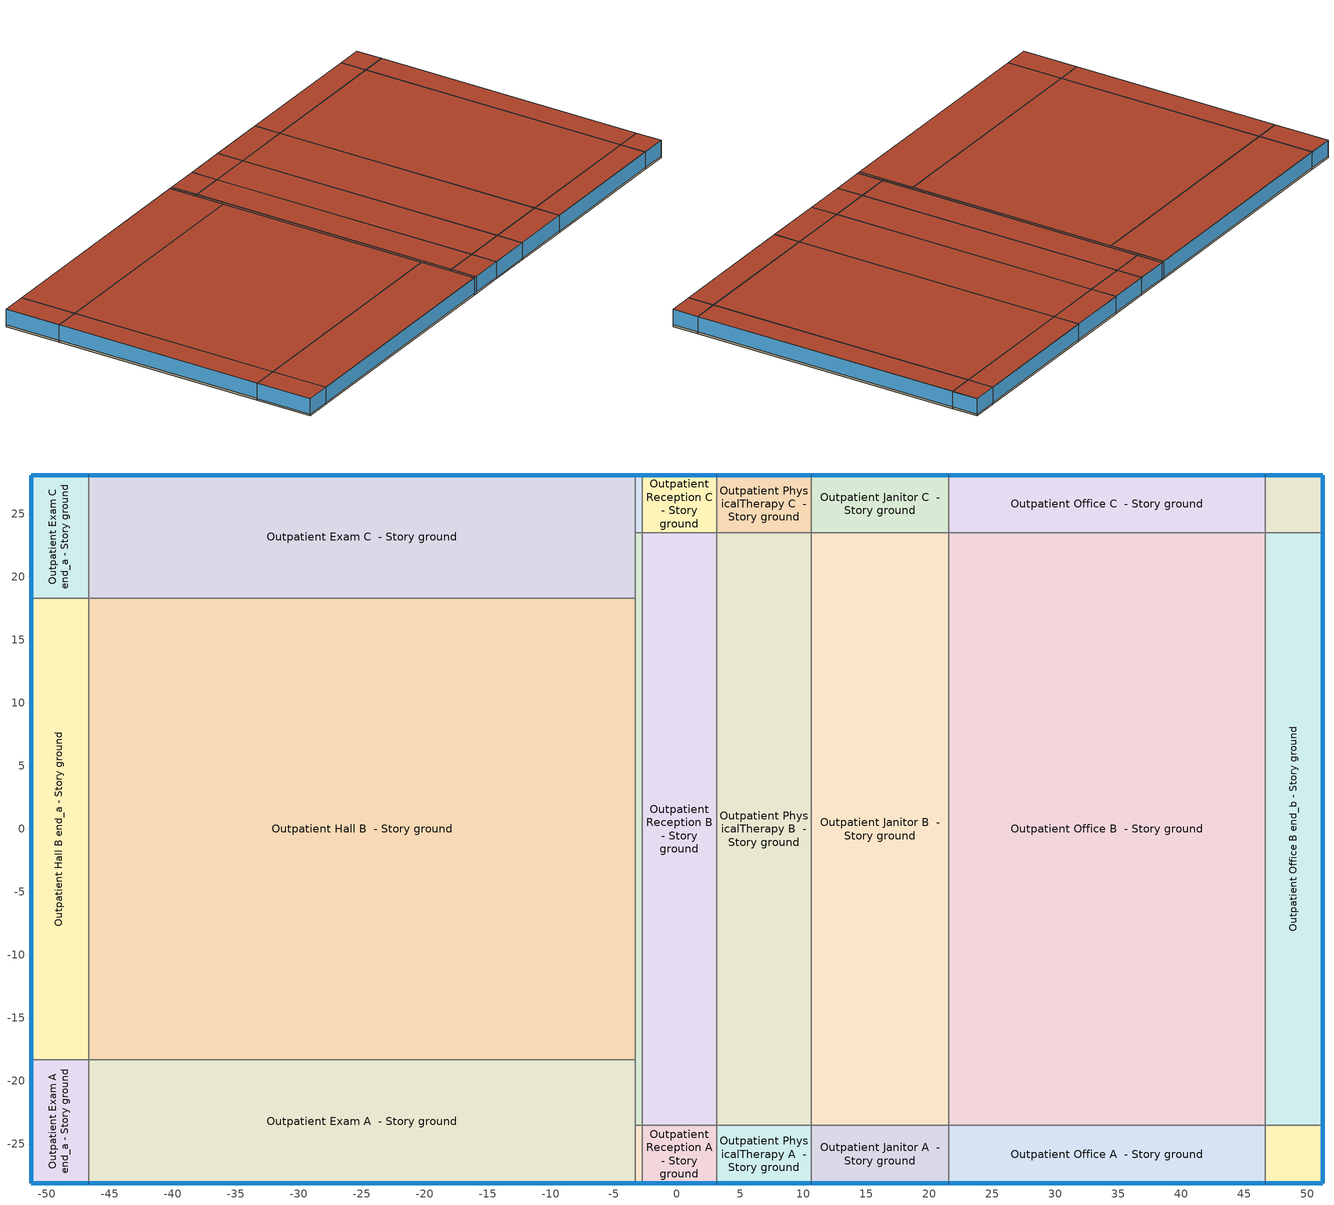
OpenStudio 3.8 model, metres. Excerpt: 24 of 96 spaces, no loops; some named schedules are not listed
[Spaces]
Outpatient Exam A end_a - Story ground
 floor ground (Foundation F 1.26W/m*K Perim 14.36m Area 44.75m2): -51.25,-28.09 -51.25,-18.3 -46.68,-18.3 -46.68,-28.09 z0
 wall outside: -51.25,-18.3 -51.25,-28.09 -46.68,-28.09 z0:3.05
 wall to Outpatient Hall B end_a - Story ground: -46.68,-18.3 -51.25,-18.3 z0:3.05
 wall to Outpatient Exam A  - Story ground: -46.68,-28.09 -46.68,-18.3 z0:3.05
 window: -51.25,-18.33 -51.25,-28.07 z0.33:3.02; -51.23,-28.09 -46.71,-28.09 z0.31:3.02
 roof outside: -46.68,-28.09 -46.68,-18.3 -51.25,-18.3 -51.25,-28.09 z3.05
Outpatient Hall B end_a - Story ground
 floor ground (Foundation F 1.26W/m*K Perim 36.6m Area 167.35m2): -51.25,-18.3 -51.25,18.3 -46.68,18.3 -46.68,-18.3 z0
 wall outside: -51.25,18.3 -51.25,-18.3 z0:3.05
 wall to Outpatient Exam C end_a - Story ground: -46.68,18.3 -51.25,18.3 z0:3.05
 wall to Outpatient Hall B  - Story ground: -46.68,-18.3 -46.68,18.3 z0:3.05
 window: -51.25,18.28 -51.25,-18.28 z0.34:3.02
 roof outside: -46.68,-18.3 -46.68,18.3 -51.25,18.3 -51.25,-18.3 z3.05
Outpatient Exam C end_a - Story ground
 floor ground (Foundation F 1.26W/m*K Perim 14.36m Area 44.75m2): -51.25,18.3 -51.25,28.09 -46.68,28.09 -46.68,18.3 z0
 wall outside: -46.68,28.09 -51.25,28.09 -51.25,18.3 z0:3.05
 wall to Outpatient Exam C  - Story ground: -46.68,18.3 -46.68,28.09 z0:3.05
 window: -51.25,28.07 -51.25,18.33 z0.33:3.02; -46.71,28.09 -51.23,28.09 z0.31:3.02
 roof outside: -46.68,18.3 -46.68,28.09 -51.25,28.09 -51.25,18.3 z3.05
Outpatient Exam A  - Story ground
 floor ground (Foundation F 1.26W/m*K Perim 43.38m Area 424.63m2): -46.68,-28.09 -46.68,-18.3 -3.3,-18.3 -3.3,-28.09 z0
 wall outside: -46.68,-28.09 -3.3,-28.09 z0:3.05
 wall to Outpatient Hall B  - Story ground: -3.3,-18.3 -46.68,-18.3 z0:3.05
 wall to Outpatient OR A  - Story ground: -3.3,-28.09 -3.3,-23.52 z0:3.05
 wall to Outpatient OR B  - Story ground: -3.3,-23.52 -3.3,-18.3 z0:3.05
 window: -46.65,-28.09 -3.32,-28.09 z0.34:3.02
 roof outside: -3.3,-28.09 -3.3,-18.3 -46.68,-18.3 -46.68,-28.09 z3.05
Outpatient Hall B  - Story ground
 floor ground (Foundation F 1.26W/m*K Perim 0.0m Area 1587.92m2): -46.68,-18.3 -46.68,18.3 -3.3,18.3 -3.3,-18.3 z0
 wall to Outpatient Exam C  - Story ground: -3.3,18.3 -46.68,18.3 z0:3.05
 wall to Outpatient OR B  - Story ground: -3.3,-18.3 -3.3,18.3 z0:3.05
 roof outside: -3.3,-18.3 -3.3,18.3 -46.68,18.3 -46.68,-18.3 z3.05
Outpatient Exam C  - Story ground
 floor ground (Foundation F 1.26W/m*K Perim 43.38m Area 424.63m2): -46.68,18.3 -46.68,28.09 -3.3,28.09 -3.3,18.3 z0
 wall outside: -3.3,28.09 -46.68,28.09 z0:3.05
 wall to Outpatient OR B  - Story ground: -3.3,18.3 -3.3,23.52 z0:3.05
 wall to Outpatient OR C  - Story ground: -3.3,23.52 -3.3,28.09 z0:3.05
 window: -3.32,28.09 -46.65,28.09 z0.34:3.02
 roof outside: -3.3,18.3 -3.3,28.09 -46.68,28.09 -46.68,18.3 z3.05
Outpatient OR A  - Story ground
 floor ground (Foundation F 1.26W/m*K Perim 0.53m Area 2.4m2): -3.3,-28.09 -3.3,-23.52 -2.77,-23.52 -2.77,-28.09 z0
 wall outside: -3.3,-28.09 -2.77,-28.09 z0:3.05
 wall to Outpatient OR B  - Story ground: -2.77,-23.52 -3.3,-23.52 z0:3.05
 wall to Outpatient Reception A  - Story ground: -2.77,-28.09 -2.77,-23.52 z0:3.05
 window: -3.27,-28.09 -2.8,-28.09 z0.05:3.02
 roof outside: -2.77,-28.09 -2.77,-23.52 -3.3,-23.52 -3.3,-28.09 z3.05
Outpatient OR B  - Story ground
 floor ground (Foundation F 1.26W/m*K Perim 0.0m Area 24.71m2): -3.3,-23.52 -3.3,23.52 -2.77,23.52 -2.77,-23.52 z0
 wall to Outpatient OR C  - Story ground: -2.77,23.52 -3.3,23.52 z0:3.05
 wall to Outpatient Reception B  - Story ground: -2.77,-23.52 -2.77,23.52 z0:3.05
 roof outside: -2.77,-23.52 -2.77,23.52 -3.3,23.52 -3.3,-23.52 z3.05
Outpatient OR C  - Story ground
 floor ground (Foundation F 1.26W/m*K Perim 0.53m Area 2.4m2): -3.3,23.52 -3.3,28.09 -2.77,28.09 -2.77,23.52 z0
 wall outside: -2.77,28.09 -3.3,28.09 z0:3.05
 wall to Outpatient Reception C  - Story ground: -2.77,23.52 -2.77,28.09 z0:3.05
 window: -2.8,28.09 -3.27,28.09 z0.05:3.02
 roof outside: -2.77,23.52 -2.77,28.09 -3.3,28.09 -3.3,23.52 z3.05
Outpatient Reception A  - Story ground
 floor ground (Foundation F 1.26W/m*K Perim 5.93m Area 27.1m2): -2.77,-28.09 -2.77,-23.52 3.15,-23.52 3.15,-28.09 z0
 wall outside: -2.77,-28.09 3.15,-28.09 z0:3.05
 wall to Outpatient Reception B  - Story ground: 3.15,-23.52 -2.77,-23.52 z0:3.05
 wall to Outpatient PhysicalTherapy A  - Story ground: 3.15,-28.09 3.15,-23.52 z0:3.05
 window: -2.75,-28.09 3.13,-28.09 z0.32:3.02
 roof outside: 3.15,-28.09 3.15,-23.52 -2.77,-23.52 -2.77,-28.09 z3.05
Outpatient Reception B  - Story ground
 floor ground (Foundation F 1.26W/m*K Perim 0.0m Area 278.79m2): -2.77,-23.52 -2.77,23.52 3.15,23.52 3.15,-23.52 z0
 wall to Outpatient Reception C  - Story ground: 3.15,23.52 -2.77,23.52 z0:3.05
 wall to Outpatient PhysicalTherapy B  - Story ground: 3.15,-23.52 3.15,23.52 z0:3.05
 roof outside: 3.15,-23.52 3.15,23.52 -2.77,23.52 -2.77,-23.52 z3.05
Outpatient Reception C  - Story ground
 floor ground (Foundation F 1.26W/m*K Perim 5.93m Area 27.1m2): -2.77,23.52 -2.77,28.09 3.15,28.09 3.15,23.52 z0
 wall outside: 3.15,28.09 -2.77,28.09 z0:3.05
 wall to Outpatient PhysicalTherapy C  - Story ground: 3.15,23.52 3.15,28.09 z0:3.05
 window: 3.13,28.09 -2.75,28.09 z0.32:3.02
 roof outside: 3.15,23.52 3.15,28.09 -2.77,28.09 -2.77,23.52 z3.05
Outpatient PhysicalTherapy A  - Story ground
 floor ground (Foundation F 1.26W/m*K Perim 7.5m Area 34.3m2): 3.15,-28.09 3.15,-23.52 10.66,-23.52 10.66,-28.09 z0
 wall outside: 3.15,-28.09 10.66,-28.09 z0:3.05
 wall to Outpatient PhysicalTherapy B  - Story ground: 10.66,-23.52 3.15,-23.52 z0:3.05
 wall to Outpatient Janitor A  - Story ground: 10.66,-28.09 10.66,-23.52 z0:3.05
 window: 3.18,-28.09 10.63,-28.09 z0.32:3.02
 roof outside: 10.66,-28.09 10.66,-23.52 3.15,-23.52 3.15,-28.09 z3.05
Outpatient PhysicalTherapy B  - Story ground
 floor ground (Foundation F 1.26W/m*K Perim 0.0m Area 352.88m2): 3.15,-23.52 3.15,23.52 10.66,23.52 10.66,-23.52 z0
 wall to Outpatient PhysicalTherapy C  - Story ground: 10.66,23.52 3.15,23.52 z0:3.05
 wall to Outpatient Janitor B  - Story ground: 10.66,-23.52 10.66,23.52 z0:3.05
 roof outside: 10.66,-23.52 10.66,23.52 3.15,23.52 3.15,-23.52 z3.05
Outpatient PhysicalTherapy C  - Story ground
 floor ground (Foundation F 1.26W/m*K Perim 7.5m Area 34.3m2): 3.15,23.52 3.15,28.09 10.66,28.09 10.66,23.52 z0
 wall outside: 10.66,28.09 3.15,28.09 z0:3.05
 wall to Outpatient Janitor C  - Story ground: 10.66,23.52 10.66,28.09 z0:3.05
 window: 10.63,28.09 3.18,28.09 z0.32:3.02
 roof outside: 10.66,23.52 10.66,28.09 3.15,28.09 3.15,23.52 z3.05
Outpatient Janitor A  - Story ground
 floor ground (Foundation F 1.26W/m*K Perim 10.91m Area 49.89m2): 10.66,-28.09 10.66,-23.52 21.57,-23.52 21.57,-28.09 z0
 wall outside: 10.66,-28.09 21.57,-28.09 z0:3.05
 wall to Outpatient Janitor B  - Story ground: 21.57,-23.52 10.66,-23.52 z0:3.05
 wall to Outpatient Office A  - Story ground: 21.57,-28.09 21.57,-23.52 z0:3.05
 window: 10.68,-28.09 21.54,-28.09 z0.33:3.02
 roof outside: 21.57,-28.09 21.57,-23.52 10.66,-23.52 10.66,-28.09 z3.05
Outpatient Janitor B  - Story ground
 floor ground (Foundation F 1.26W/m*K Perim 0.0m Area 513.29m2): 10.66,-23.52 10.66,23.52 21.57,23.52 21.57,-23.52 z0
 wall to Outpatient Janitor C  - Story ground: 21.57,23.52 10.66,23.52 z0:3.05
 wall to Outpatient Office B  - Story ground: 21.57,-23.52 21.57,23.52 z0:3.05
 roof outside: 21.57,-23.52 21.57,23.52 10.66,23.52 10.66,-23.52 z3.05
Outpatient Janitor C  - Story ground
 floor ground (Foundation F 1.26W/m*K Perim 10.91m Area 49.89m2): 10.66,23.52 10.66,28.09 21.57,28.09 21.57,23.52 z0
 wall outside: 21.57,28.09 10.66,28.09 z0:3.05
 wall to Outpatient Office C  - Story ground: 21.57,23.52 21.57,28.09 z0:3.05
 window: 21.54,28.09 10.68,28.09 z0.33:3.02
 roof outside: 21.57,23.52 21.57,28.09 10.66,28.09 10.66,23.52 z3.05
Outpatient Office A  - Story ground
 floor ground (Foundation F 1.26W/m*K Perim 25.11m Area 114.81m2): 21.57,-28.09 21.57,-23.52 46.68,-23.52 46.68,-28.09 z0
 wall outside: 21.57,-28.09 46.68,-28.09 z0:3.05
 wall to Outpatient Office B  - Story ground: 46.68,-23.52 21.57,-23.52 z0:3.05
 wall to Outpatient Office A end_b - Story ground: 46.68,-28.09 46.68,-23.52 z0:3.05
 window: 21.59,-28.09 46.65,-28.09 z0.33:3.02
 roof outside: 46.68,-28.09 46.68,-23.52 21.57,-23.52 21.57,-28.09 z3.05
Outpatient Office B  - Story ground
 floor ground (Foundation F 1.26W/m*K Perim 0.0m Area 1181.21m2): 21.57,-23.52 21.57,23.52 46.68,23.52 46.68,-23.52 z0
 wall to Outpatient Office C  - Story ground: 46.68,23.52 21.57,23.52 z0:3.05
 wall to Outpatient Office B end_b - Story ground: 46.68,-23.52 46.68,23.52 z0:3.05
 roof outside: 46.68,-23.52 46.68,23.52 21.57,23.52 21.57,-23.52 z3.05
Outpatient Office C  - Story ground
 floor ground (Foundation F 1.26W/m*K Perim 25.11m Area 114.81m2): 21.57,23.52 21.57,28.09 46.68,28.09 46.68,23.52 z0
 wall outside: 46.68,28.09 21.57,28.09 z0:3.05
 wall to Outpatient Office C end_b - Story ground: 46.68,23.52 46.68,28.09 z0:3.05
 window: 46.65,28.09 21.59,28.09 z0.33:3.02
 roof outside: 46.68,23.52 46.68,28.09 21.57,28.09 21.57,23.52 z3.05
Outpatient Office A end_b - Story ground
 floor ground (Foundation F 1.26W/m*K Perim 9.14m Area 20.9m2): 46.68,-28.09 46.68,-23.52 51.25,-23.52 51.25,-28.09 z0
 wall outside: 46.68,-28.09 51.25,-28.09 51.25,-23.52 z0:3.05
 wall to Outpatient Office B end_b - Story ground: 51.25,-23.52 46.68,-23.52 z0:3.05
 window: 46.71,-28.09 51.23,-28.09 / 51.25,-28.07 51.25,-23.54 z0.31:3.02
 roof outside: 51.25,-28.09 51.25,-23.52 46.68,-23.52 46.68,-28.09 z3.05
Outpatient Office B end_b - Story ground
 floor ground (Foundation F 1.26W/m*K Perim 47.04m Area 215.05m2): 46.68,-23.52 46.68,23.52 51.25,23.52 51.25,-23.52 z0
 wall outside: 51.25,-23.52 51.25,23.52 z0:3.05
 wall to Outpatient Office C end_b - Story ground: 51.25,23.52 46.68,23.52 z0:3.05
 window: 51.25,-23.49 51.25,23.49 z0.34:3.02
 roof outside: 51.25,-23.52 51.25,23.52 46.68,23.52 46.68,-23.52 z3.05
Outpatient Office C end_b - Story ground
 floor ground (Foundation F 1.26W/m*K Perim 9.14m Area 20.9m2): 46.68,23.52 46.68,28.09 51.25,28.09 51.25,23.52 z0
 wall outside: 51.25,23.52 51.25,28.09 46.68,28.09 z0:3.05
 window: 51.23,28.09 46.71,28.09 / 51.25,23.54 51.25,28.07 z0.31:3.02
 roof outside: 51.25,23.52 51.25,28.09 46.68,28.09 46.68,23.52 z3.05
[Building]
ComStock DOE Ref Pre-1980|Outpatient: North Axis {deg}=45; Default Construction Set=ComStock DOE Ref Pre-1980 - Outpatient - ASHRAE 169-2013-4A; Default Schedule Set=Building Default Schedule Set; Standards Building Type=Outpatient
[Site]
Wilmington New Cast_DE_USA: Latitude {deg}=39.67; Longitude {deg}=-75.6; Time Zone {hr}=-5; Elevation {m}=24; Terrain=City
[Site:WaterMainsTemperature]
Calculation Method=Correlation; Annual Average Outdoor Air Temperature {C}=13.2908; Maximum Difference In Monthly Average Outdoor Air Temperatures {deltaC}=25.79
[SizingPeriod:DesignDay] Barometric Pressure {Pa}=101037; Rain Indicator=No; Snow Indicator=No; Day of Month=21; Daylight Saving Time Indicator=No; Humidity Condition Type=Wetbulb; Dry-Bulb Temperature Range Modifier Type=DefaultMultipliers
Name | Maximum Dry-Bulb Temperature {C} | Daily Dry-Bulb Temperature Range {deltaC} | Wind Speed {m/s} | Wind Direction {deg} | Month | Day Type | Wetbulb or DewPoint at Maximum Dry-Bulb {C} | Solar Model Indicator | ASHRAE Clear Sky Optical Depth for Beam Irradiance | ASHRAE Clear Sky Optical Depth for Diffuse Irradiance | Sky Clearness
Wilmington New Cast Ann Clg .4% Condns DB=>MWB 1 | 33.3 | 9.5 | 4.6 | 230 | 7 | SummerDesignDay | 23.9 | ASHRAETau | 0.454 | 2.123
Wilmington New Cast Ann Clg .4% Condns WB=>MDB 1 | 30.7 | 9.5 | 4.6 | 230 | 7 | SummerDesignDay | 25.6 | ASHRAETau | 0.454 | 2.123
Wilmington New Cast Ann Htg 99.6% Condns DB 1 | -10.4 | 0 | 4.8 | 300 | 1 | WinterDesignDay | -10.4 | ASHRAEClearSky |  |  | 0
Wilmington New Cast August .4% Condns DB=>MCWB 1 | 34.5 | 9.3 | 4.6 | 230 | 8 | SummerDesignDay | 24.4 | ASHRAETau | 0.441 | 2.186
[ClimateZones]
Climate Zone Institution Name 1=ASHRAE; Climate Zone Document Name 1=ANSI/ASHRAE Standard 169; Climate Zone Document Year 1=2006; Climate Zone Value 1=ASHRAE 169-2013-4A
[Site:GroundTemperature:FCfactorMethod]
January Ground Temperature {C}=14.64; February Ground Temperature {C}=6.42; March Ground Temperature {C}=4.25; April Ground Temperature {C}=-0.25; May Ground Temperature {C}=5.15; June Ground Temperature {C}=3.96; July Ground Temperature {C}=10.11; August Ground Temperature {C}=19.7; September Ground Temperature {C}=22.53; October Ground Temperature {C}=25.35; November Ground Temperature {C}=25.54; December Ground Temperature {C}=22.09
[Construction:FfactorGroundFloor] F-Factor {W/m-K}=1.26344
Name | Area {m2} | PerimeterExposed {m}
Foundation F 1.26W/m*K Perim 43.38m Area 424.63m2 | 424.628 | 43.3808
Foundation F 1.26W/m*K Perim 9.14m Area 20.9m2 | 20.9032 | 9.144
Foundation F 1.26W/m*K Perim 0.0m Area 1181.21m2 | 1181.21 | 0
Foundation F 1.26W/m*K Perim 47.04m Area 215.05m2 | 215.053 | 47.037
Foundation F 1.26W/m*K Perim 10.91m Area 49.89m2 | 49.8915 | 10.9124
Foundation F 1.26W/m*K Perim 25.11m Area 114.81m2 | 114.813 | 25.1123
Foundation F 1.26W/m*K Perim 36.6m Area 167.35m2 | 167.354 | 36.6042
Foundation F 1.26W/m*K Perim 14.36m Area 44.75m2 | 44.7525 | 14.3604
Foundation F 1.26W/m*K Perim 7.5m Area 34.3m2 | 34.3004 | 7.50227
Foundation F 1.26W/m*K Perim 0.0m Area 513.29m2 | 513.286 | 0
Foundation F 1.26W/m*K Perim 0.0m Area 1587.92m2 | 1587.92 | 0
Foundation F 1.26W/m*K Perim 0.53m Area 2.4m2 | 2.40177 | 0.525322
Foundation F 1.26W/m*K Perim 0.0m Area 24.71m2 | 24.7096 | 0
Foundation F 1.26W/m*K Perim 0.0m Area 352.88m2 | 352.884 | 0
Foundation F 1.26W/m*K Perim 5.93m Area 27.1m2 | 27.0988 | 5.92712
Foundation F 1.26W/m*K Perim 0.0m Area 278.79m2 | 278.794 | 0
[DefaultConstructionSet]
ComStock DOE Ref Pre-1980 - Outpatient - ASHRAE 169-2013-4A: Default Exterior Surface Constructions=Default Surface Constructions 1; Default Interior Surface Constructions=Default Surface Constructions 2; Default Ground Contact Surface Constructions=Default Surface Constructions 3; Default Exterior SubSurface Constructions=Default Sub Surface Constructions 1; Default Interior SubSurface Constructions=Default Sub Surface Constructions 2; Interior Partition Construction=Typical Interior Partition
[DefaultSurfaceConstructions]
Name | Floor Construction | Wall Construction | Roof Ceiling Construction
Default Surface Constructions 1 | Typical Insulated Exterior Mass Floor | Typical Insulated Exterior Mass Wall R-5.62 | Typical IEAD Roof R-11.63
Default Surface Constructions 2 | Typical Interior Floor | Typical Interior Wall | Typical Interior Ceiling
Default Surface Constructions 3 | Typical Insulated Carpeted 6in Slab Floor | Typical Insulated Basement Mass Wall
[Construction]
Typical Insulated Exterior Mass Floor: 4 in. Normalweight Concrete Floor, Typical Carpet Pad
Typical IEAD Roof R-11.63: Roof Membrane, Typical Insulation R-10.51, Metal Roof Surface
Typical Interior Floor: 100mm Normalweight concrete floor, CP02 CARPET PAD
Typical Interior Wall: G01 13mm gypsum board, G01 13mm gypsum board
Typical Interior Ceiling: CP02 CARPET PAD, 100mm Normalweight concrete floor
Typical Insulated Carpeted 6in Slab Floor: 6 in. Normalweight Concrete Floor, Typical Carpet Pad
Typical Insulated Basement Mass Wall: 8 in. Concrete Block Basement Wall
Simple Glazing U 1.22 SHGC 0.54: Simple Glazing U 1.22 SHGC 0.54
Typical Insulated Metal Door: F08 Metal surface, Typical Insulation R-3.23
U 0.88 SHGC 0.16 Sgl Ref-A-L Clr 6mm: REF A CLEAR LO 6MM
Typical Overhead Door: Typical Insulation R-3.23
Typical Interior Window: Clear 3mm
Typical Interior Door; Typical Interior Partition: G05 25mm wood
Typical Insulated Exterior Mass Wall R-5.62: 1IN Stucco, 8IN CONCRETE HW RefBldg, Typical Insulation R-3.23, 1/2IN Gypsum
InteriorFurnishings: Std Wood 6inch
[Material] Thermal Absorptance=0.9
Name | Roughness | Thickness {m} | Conductivity {W/m-K} | Density {kg/m3} | Specific Heat {J/kg-K} | Solar Absorptance | Visible Absorptance
4 in. Normalweight Concrete Floor | MediumRough | 0.1016 | 2.31 | 2322 | 832 | 0.7 | 0.7
Roof Membrane | VeryRough | 0.0095 | 0.16 | 1121.29 | 1460 | 0.7 | 0.7
Metal Roof Surface; F08 Metal surface | Smooth | 0.0008 | 45.28 | 7824 | 500 | 0.7 | 0.7
100mm Normalweight concrete floor | MediumRough | 0.1016 | 2.31045 | 2322 | 832.557 | 0.7 | 0.7
G01 13mm gypsum board | Smooth | 0.0127 | 0.160031 | 800.001 | 1090.73 | 0.7 | 0.5
6 in. Normalweight Concrete Floor | MediumRough | 0.1524 | 2.31 | 2322 | 832 | 0.7 | 0.7
8 in. Concrete Block Basement Wall | MediumRough | 0.2032 | 1.326 | 1842 | 912 | 0.7 | 0.7
G05 25mm wood | MediumSmooth | 0.0254 | 0.15 | 608 | 1630 | 0.5 | 0.5
1IN Stucco | Smooth | 0.0253 | 0.6918 | 1858 | 837 | 0.7 | 0.92
8IN CONCRETE HW RefBldg | Rough | 0.2032 | 1.311 | 2240 | 836.8 | 0.7 | 0.7
1/2IN Gypsum | Smooth | 0.0127 | 0.16 | 784.9 | 830 | 0.4 | 0.4
Std Wood 6inch | MediumSmooth | 0.15 | 0.12 | 540 | 1210 | 0.7 | 0.7
[Material:NoMass] Roughness=Smooth; Thermal Absorptance=0.9; Solar Absorptance=0.7
Name | Thermal Resistance {m2-K/W} | Visible Absorptance
Typical Carpet Pad; CP02 CARPET PAD | 0.21648 | 0.8
Typical Insulation R-10.51 | 1.85103 | 0.7
Typical Insulation R-3.23 | 0.568747 | 0.7
[DefaultSubSurfaceConstructions]
Name | Fixed Window Construction | Operable Window Construction | Door Construction | Glass Door Construction | Overhead Door Construction | Tubular Daylight Dome Construction | Tubular Daylight Diffuser Construction
Default Sub Surface Constructions 1 | Simple Glazing U 1.22 SHGC 0.54 | Simple Glazing U 1.22 SHGC 0.54 | Typical Insulated Metal Door | U 0.88 SHGC 0.16 Sgl Ref-A-L Clr 6mm | Typical Overhead Door | Typical Interior Window | Typical Interior Window
Default Sub Surface Constructions 2 | Typical Interior Window | Typical Interior Window | Typical Interior Door
[WindowMaterial:SimpleGlazingSystem]
Simple Glazing U 1.22 SHGC 0.54: U-Factor {W/m2-K}=6.92748; Solar Heat Gain Coefficient=0.54; Visible Transmittance=0.81
[WindowMaterial:Glazing] Optical Data Type=SpectralAverage; Infrared Transmittance at Normal Incidence=0; Front Side Infrared Hemispherical Emissivity=0.84; Conductivity {W/m-K}=0.9; Dirt Correction Factor for Solar and Visible Transmittance=1; Solar Diffusing=No
Name | Thickness {m} | Solar Transmittance at Normal Incidence | Front Side Solar Reflectance at Normal Incidence | Back Side Solar Reflectance at Normal Incidence | Visible Transmittance at Normal Incidence | Front Side Visible Reflectance at Normal Incidence | Back Side Visible Reflectance at Normal Incidence | Back Side Infrared Hemispherical Emissivity
REF A CLEAR LO 6MM | 0.006 | 0.066 | 0.341 | 0.493 | 0.08 | 0.41 | 0.37 | 0.4
Clear 3mm | 0.003 | 0.837 | 0.075 | 0.075 | 0.898 | 0.081 | 0.081 | 0.84
[SpaceType] Standards Building Type=Outpatient
Name | Default Schedule Set | Design Specification Outdoor Air Object | Standards Space Type
Outpatient OR - ComStock DOE Ref Pre-1980 | Outpatient OR Schedule Set | Outpatient OR Ventilation | OR
Outpatient Reception - ComStock DOE Ref Pre-1980 | Outpatient Reception Schedule Set | Outpatient Reception Ventilation | Reception
Outpatient PhysicalTherapy - ComStock DOE Ref Pre-1980 | Outpatient PhysicalTherapy Schedule Set | Outpatient PhysicalTherapy Ventilation | PhysicalTherapy
Outpatient Janitor - ComStock DOE Ref Pre-1980 | Outpatient Janitor Schedule Set | Outpatient Janitor Ventilation | Janitor
Outpatient Exam - ComStock DOE Ref Pre-1980 | Outpatient Exam Schedule Set | Outpatient Exam Ventilation | Exam
Outpatient Office - ComStock DOE Ref Pre-1980 | Outpatient Office Schedule Set | Outpatient Office Ventilation | Office
Outpatient Hall - ComStock DOE Ref Pre-1980 | Outpatient Hall Schedule Set | Outpatient Hall Ventilation | Hall
[BuildingStory]
Story ground: Nominal Z Coordinate {m}=0; Nominal Floor to Floor Height {m}=3.048
[Space] Building Story=Story ground
Name | Space Type | Thermal Zone
Outpatient Exam A end_a - Story ground | Outpatient Exam - ComStock DOE Ref Pre-1980 | Zone Outpatient Exam A end_a - Story ground
Outpatient Hall B end_a - Story ground | Outpatient Hall - ComStock DOE Ref Pre-1980 | Zone Outpatient Hall B end_a - Story ground
Outpatient Exam C end_a - Story ground | Outpatient Exam - ComStock DOE Ref Pre-1980 | Zone Outpatient Exam C end_a - Story ground
Outpatient Exam A  - Story ground | Outpatient Exam - ComStock DOE Ref Pre-1980 | Zone Outpatient Exam A  - Story ground
Outpatient Hall B  - Story ground | Outpatient Hall - ComStock DOE Ref Pre-1980 | Zone Outpatient Hall B  - Story ground
Outpatient Exam C  - Story ground | Outpatient Exam - ComStock DOE Ref Pre-1980 | Zone Outpatient Exam C  - Story ground
Outpatient OR A  - Story ground | Outpatient OR - ComStock DOE Ref Pre-1980 | Zone Outpatient OR A  - Story ground
Outpatient OR B  - Story ground | Outpatient OR - ComStock DOE Ref Pre-1980 | Zone Outpatient OR B  - Story ground
Outpatient OR C  - Story ground | Outpatient OR - ComStock DOE Ref Pre-1980 | Zone Outpatient OR C  - Story ground
Outpatient Reception A  - Story ground | Outpatient Reception - ComStock DOE Ref Pre-1980 | Zone Outpatient Reception A  - Story ground
Outpatient Reception B  - Story ground | Outpatient Reception - ComStock DOE Ref Pre-1980 | Zone Outpatient Reception B  - Story ground
Outpatient Reception C  - Story ground | Outpatient Reception - ComStock DOE Ref Pre-1980 | Zone Outpatient Reception C  - Story ground
Outpatient PhysicalTherapy A  - Story ground | Outpatient PhysicalTherapy - ComStock DOE Ref Pre-1980 | Zone Outpatient PhysicalTherapy A  - Story ground
Outpatient PhysicalTherapy B  - Story ground | Outpatient PhysicalTherapy - ComStock DOE Ref Pre-1980 | Zone Outpatient PhysicalTherapy B  - Story ground
Outpatient PhysicalTherapy C  - Story ground | Outpatient PhysicalTherapy - ComStock DOE Ref Pre-1980 | Zone Outpatient PhysicalTherapy C  - Story ground
Outpatient Janitor A  - Story ground | Outpatient Janitor - ComStock DOE Ref Pre-1980 | Zone Outpatient Janitor A  - Story ground
Outpatient Janitor B  - Story ground | Outpatient Janitor - ComStock DOE Ref Pre-1980 | Zone Outpatient Janitor B  - Story ground
Outpatient Janitor C  - Story ground | Outpatient Janitor - ComStock DOE Ref Pre-1980 | Zone Outpatient Janitor C  - Story ground
Outpatient Office A  - Story ground | Outpatient Office - ComStock DOE Ref Pre-1980 | Zone Outpatient Office A  - Story ground
Outpatient Office B  - Story ground | Outpatient Office - ComStock DOE Ref Pre-1980 | Zone Outpatient Office B  - Story ground
Outpatient Office C  - Story ground | Outpatient Office - ComStock DOE Ref Pre-1980 | Zone Outpatient Office C  - Story ground
Outpatient Office A end_b - Story ground | Outpatient Office - ComStock DOE Ref Pre-1980 | Zone Outpatient Office A end_b - Story ground
Outpatient Office B end_b - Story ground | Outpatient Office - ComStock DOE Ref Pre-1980 | Zone Outpatient Office B end_b - Story ground
Outpatient Office C end_b - Story ground | Outpatient Office - ComStock DOE Ref Pre-1980 | Zone Outpatient Office C end_b - Story ground
[ThermalZone] Multiplier=1; Use Ideal Air Loads=No
Name | Thermostat
Zone Outpatient Exam A end_a - Story ground | Outpatient Exam - ComStock DOE Ref Pre-1980 Thermostat 1
Zone Outpatient Hall B end_a - Story ground | Outpatient Hall - ComStock DOE Ref Pre-1980 Thermostat 1
Zone Outpatient Exam C end_a - Story ground | Outpatient Exam - ComStock DOE Ref Pre-1980 Thermostat 3
Zone Outpatient Exam A  - Story ground | Outpatient Exam - ComStock DOE Ref Pre-1980 Thermostat
Zone Outpatient Hall B  - Story ground | Outpatient Hall - ComStock DOE Ref Pre-1980 Thermostat
Zone Outpatient Exam C  - Story ground | Outpatient Exam - ComStock DOE Ref Pre-1980 Thermostat 2
Zone Outpatient OR A  - Story ground | Outpatient OR - ComStock DOE Ref Pre-1980 Thermostat
Zone Outpatient OR B  - Story ground | Outpatient OR - ComStock DOE Ref Pre-1980 Thermostat 2
Zone Outpatient OR C  - Story ground | Outpatient OR - ComStock DOE Ref Pre-1980 Thermostat 4
Zone Outpatient Reception A  - Story ground | Outpatient Reception - ComStock DOE Ref Pre-1980 Thermostat
Zone Outpatient Reception B  - Story ground | Outpatient Reception - ComStock DOE Ref Pre-1980 Thermostat 1
Zone Outpatient Reception C  - Story ground | Outpatient Reception - ComStock DOE Ref Pre-1980 Thermostat 2
Zone Outpatient PhysicalTherapy A  - Story ground | Outpatient PhysicalTherapy - ComStock DOE Ref Pre-1980 Thermostat
Zone Outpatient PhysicalTherapy B  - Story ground | Outpatient PhysicalTherapy - ComStock DOE Ref Pre-1980 Thermostat 1
Zone Outpatient PhysicalTherapy C  - Story ground | Outpatient PhysicalTherapy - ComStock DOE Ref Pre-1980 Thermostat 2
Zone Outpatient Janitor A  - Story ground | Outpatient Janitor - ComStock DOE Ref Pre-1980 Thermostat
Zone Outpatient Janitor B  - Story ground | Outpatient Janitor - ComStock DOE Ref Pre-1980 Thermostat 1
Zone Outpatient Janitor C  - Story ground | Outpatient Janitor - ComStock DOE Ref Pre-1980 Thermostat 2
Zone Outpatient Office A  - Story ground | Outpatient Office - ComStock DOE Ref Pre-1980 Thermostat
Zone Outpatient Office B  - Story ground | Outpatient Office - ComStock DOE Ref Pre-1980 Thermostat 2
Zone Outpatient Office C  - Story ground | Outpatient Office - ComStock DOE Ref Pre-1980 Thermostat 4
Zone Outpatient Office A end_b - Story ground | Outpatient Office - ComStock DOE Ref Pre-1980 Thermostat 1
Zone Outpatient Office B end_b - Story ground | Outpatient Office - ComStock DOE Ref Pre-1980 Thermostat 3
Zone Outpatient Office C end_b - Story ground | Outpatient Office - ComStock DOE Ref Pre-1980 Thermostat 5
[Lights:Definition] Design Level Calculation Method=Watts/Area; Fraction Visible=0.2; Return Air Fraction=0
Name | Watts per Space Floor Area {W/m2} | Fraction Radiant
Outpatient Exam - ComStock DOE Ref Pre-1980 General Lights Definition | 2.13818 | 0.365
Outpatient Exam - ComStock DOE Ref Pre-1980 Task Lights Definition | 2.9628 | 0.165
Outpatient Office - ComStock DOE Ref Pre-1980 General Lights Definition | 6.10233 | 0.365
Outpatient Janitor - ComStock DOE Ref Pre-1980 General Lights Definition | 3.73276 | 0.365
Outpatient Hall - ComStock DOE Ref Pre-1980 General Lights Definition | 4.32947 | 0.365
Outpatient Hall - ComStock DOE Ref Pre-1980 Wall Wash Lights Definition | 0.839143 | 0.165
Outpatient PhysicalTherapy - ComStock DOE Ref Pre-1980 General Lights Definition | 6.17486 | 0.365
Outpatient PhysicalTherapy - ComStock DOE Ref Pre-1980 Task Lights Definition | 1.72631 | 0.165
Outpatient OR - ComStock DOE Ref Pre-1980 General Lights Definition | 16.0351 | 0.365
Outpatient Reception - ComStock DOE Ref Pre-1980 General Lights Definition | 1.74481 | 0.365
Outpatient Reception - ComStock DOE Ref Pre-1980 Task Lights Definition | 0.190877 | 0.165
Outpatient Reception - ComStock DOE Ref Pre-1980 Wall Wash Lights Definition | 0.533708 | 0.165
[ElectricEquipment:Definition] Design Level Calculation Method=Watts/Area; Fraction Latent=0; Fraction Radiant=0.5; Fraction Lost=0
Name | Watts per Space Floor Area {W/m2}
Outpatient Exam Elec Equip Definition; Outpatient Office Elec Equip Definition; Outpatient Reception Elec Equip Definition | 11.8403
Outpatient Hall Elec Equip Definition | 4.30556
Outpatient OR Elec Equip Definition | 43.0556
Outpatient PhysicalTherapy Elec Equip Definition | 16.1459
[ElectricEquipment]
Name | Electric Equipment Definition | Space or SpaceType
Outpatient Exam Elec Equip | Outpatient Exam Elec Equip Definition | Outpatient Exam - ComStock DOE Ref Pre-1980
Outpatient Hall Elec Equip | Outpatient Hall Elec Equip Definition | Outpatient Hall - ComStock DOE Ref Pre-1980
Outpatient Office Elec Equip | Outpatient Office Elec Equip Definition | Outpatient Office - ComStock DOE Ref Pre-1980
Outpatient OR Elec Equip | Outpatient OR Elec Equip Definition | Outpatient OR - ComStock DOE Ref Pre-1980
Outpatient PhysicalTherapy Elec Equip | Outpatient PhysicalTherapy Elec Equip Definition | Outpatient PhysicalTherapy - ComStock DOE Ref Pre-1980
Outpatient Reception Elec Equip | Outpatient Reception Elec Equip Definition | Outpatient Reception - ComStock DOE Ref Pre-1980
[DesignSpecification:OutdoorAir]
Name | Outdoor Air Method | Outdoor Air Flow per Floor Area {m3/s-m2} | Outdoor Air Flow per Person {m3/s-person} | Outdoor Air Flow Air Changes per Hour {1/hr}
Outpatient Exam Ventilation | Sum | 0.001524
Outpatient Hall Ventilation | Sum | 0.000254
Outpatient Janitor Ventilation |  | 0 | 0 | 0
Outpatient Office Ventilation | Sum |  | 0.00943895
Outpatient OR Ventilation; Outpatient PhysicalTherapy Ventilation | Sum | 0.0023876
Outpatient Reception Ventilation | Sum |  | 0.00707921
[DefaultScheduleSet]
Name | Number of People Schedule | People Activity Level Schedule | Lighting Schedule | Electric Equipment Schedule | Infiltration Schedule | Gas Equipment Schedule | Hours of Operation Schedule
Outpatient Exam Schedule Set; Outpatient Hall Schedule Set; Outpatient Janitor Schedule Set; Outpatient Office Schedule Set; Outpatient PhysicalTherapy Schedule Set; Outpatient Reception Schedule Set | Outpatient Bldg Occ | Outpatient Activity | Outpatient Bldg Light | Outpatient Bldg Equip | Outpatient Infil
Outpatient OR Schedule Set | Outpatient Bldg Occ | Outpatient Activity | Outpatient Bldg Light | Outpatient Bldg Equip | Outpatient Infil | Outpatient Bldg Equip
Building Default Schedule Set |  |  |  |  |  |  | Building Hours of Operation NonResidential
[People:Definition] Number of People Calculation Method=People/Area; Fraction Radiant=0.3
Name | People per Space Floor Area {person/m2}
Outpatient Exam People Definition; Outpatient OR People Definition; Outpatient PhysicalTherapy People Definition | 0.199993
Outpatient Office People Definition | 0.0500522
Outpatient Reception People Definition | 0.300313
[People] Work Efficiency Schedule=Work Efficiency Schedule; Clothing Insulation Schedule=Clothing Schedule; Air Velocity Schedule=Air Velocity Schedule; Multiplier=1
Name | People Definition | Space or SpaceType
Outpatient Exam People | Outpatient Exam People Definition | Outpatient Exam - ComStock DOE Ref Pre-1980
Outpatient Office People | Outpatient Office People Definition | Outpatient Office - ComStock DOE Ref Pre-1980
Outpatient OR People | Outpatient OR People Definition | Outpatient OR - ComStock DOE Ref Pre-1980
Outpatient PhysicalTherapy People | Outpatient PhysicalTherapy People Definition | Outpatient PhysicalTherapy - ComStock DOE Ref Pre-1980
Outpatient Reception People | Outpatient Reception People Definition | Outpatient Reception - ComStock DOE Ref Pre-1980
[GasEquipment:Definition]
Outpatient OR Gas Equip Definition: Design Level Calculation Method=Watts/Area; Watts per Space Floor Area {W/m2}=75.3001; Fraction Latent=0; Fraction Radiant=0; Fraction Lost=0.5
[GasEquipment]
Outpatient OR Gas Equip: Gas Equipment Definition=Outpatient OR Gas Equip Definition; Space or SpaceType=Outpatient OR - ComStock DOE Ref Pre-1980
[Exterior:Lights:Definition]
Name | Design Level {W}
Parking Areas and Drives Def (W/ft^2) | 0.0414577
Building Facades Def (W/ft^2) | 0.2
Main Entries Def (W/ft) | 30
Other Doors Def (W/ft) | 20
[Exterior:Lights] Schedule=Always On Discrete; Control Option=AstronomicalClock
Name | Exterior Lights Definition | Multiplier
Parking Areas and Drives | Parking Areas and Drives Def (W/ft^2) | 182250
Building Facades | Building Facades Def (W/ft^2) | 13452
Main Entries | Main Entries Def (W/ft) | 72
Other Doors | Other Doors Def (W/ft) | 186.84
[ThermostatSetpoint:DualSetpoint]
Name | Heating Setpoint Temperature Schedule | Cooling Setpoint Temperature Schedule
Outpatient Exam - ComStock DOE Ref Pre-1980 Thermostat; Outpatient Exam - ComStock DOE Ref Pre-1980 Thermostat 1; Outpatient Exam - ComStock DOE Ref Pre-1980 Thermostat 2; Outpatient Exam - ComStock DOE Ref Pre-1980 Thermostat 3; Outpatient Hall - ComStock DOE Ref Pre-1980 Thermostat; Outpatient Hall - ComStock DOE Ref Pre-1980 Thermostat 1; Outpatient Janitor - ComStock DOE Ref Pre-1980 Thermostat; Outpatient Janitor - ComStock DOE Ref Pre-1980 Thermostat 1; Outpatient Janitor - ComStock DOE Ref Pre-1980 Thermostat 2; Outpatient Office - ComStock DOE Ref Pre-1980 Thermostat; Outpatient Office - ComStock DOE Ref Pre-1980 Thermostat 1; Outpatient Office - ComStock DOE Ref Pre-1980 Thermostat 2; Outpatient Office - ComStock DOE Ref Pre-1980 Thermostat 3; Outpatient Office - ComStock DOE Ref Pre-1980 Thermostat 4; Outpatient Office - ComStock DOE Ref Pre-1980 Thermostat 5; Outpatient PhysicalTherapy - ComStock DOE Ref Pre-1980 Thermostat; Outpatient PhysicalTherapy - ComStock DOE Ref Pre-1980 Thermostat 1; Outpatient PhysicalTherapy - ComStock DOE Ref Pre-1980 Thermostat 2; Outpatient Reception - ComStock DOE Ref Pre-1980 Thermostat; Outpatient Reception - ComStock DOE Ref Pre-1980 Thermostat 1; Outpatient Reception - ComStock DOE Ref Pre-1980 Thermostat 2 | Outpatient HtgSetp | Outpatient ClgSetp
Outpatient OR - ComStock DOE Ref Pre-1980 Thermostat; Outpatient OR - ComStock DOE Ref Pre-1980 Thermostat 2; Outpatient OR - ComStock DOE Ref Pre-1980 Thermostat 4 | Outpatient OR HtgSetp | Outpatient OR ClgSetp
[InternalMass:Definition]
Internal Mass Definition 1: Construction=InteriorFurnishings; Design Level Calculation Method=SurfaceArea/Area; Surface Area per Space Floor Area=2
[InternalMass] Internal Mass Definition=Internal Mass Definition 1; Multiplier=1
Name | Space or SpaceType
Outpatient Exam A  - Story ground Mass | Outpatient Exam A  - Story ground
Outpatient Office C end_b - Story ground Mass | Outpatient Office C end_b - Story ground
Outpatient Office B  - Story ground Mass | Outpatient Office B  - Story ground
Outpatient Office B end_b - Story ground Mass | Outpatient Office B end_b - Story ground
Outpatient Janitor C  - Story ground Mass | Outpatient Janitor C  - Story ground
Outpatient Office C  - Story ground Mass | Outpatient Office C  - Story ground
Outpatient Hall B end_a - Story ground Mass | Outpatient Hall B end_a - Story ground
Outpatient Exam C  - Story ground Mass | Outpatient Exam C  - Story ground
Outpatient Exam C end_a - Story ground Mass | Outpatient Exam C end_a - Story ground
Outpatient Janitor A  - Story ground Mass | Outpatient Janitor A  - Story ground
Outpatient PhysicalTherapy C  - Story ground Mass | Outpatient PhysicalTherapy C  - Story ground
Outpatient Janitor B  - Story ground Mass | Outpatient Janitor B  - Story ground
Outpatient Hall B  - Story ground Mass | Outpatient Hall B  - Story ground
Outpatient Office A end_b - Story ground Mass | Outpatient Office A end_b - Story ground
Outpatient OR A  - Story ground Mass | Outpatient OR A  - Story ground
Outpatient OR B  - Story ground Mass | Outpatient OR B  - Story ground
Outpatient PhysicalTherapy B  - Story ground Mass | Outpatient PhysicalTherapy B  - Story ground
Outpatient Exam A end_a - Story ground Mass | Outpatient Exam A end_a - Story ground
Outpatient Reception C  - Story ground Mass | Outpatient Reception C  - Story ground
Outpatient OR C  - Story ground Mass | Outpatient OR C  - Story ground
Outpatient Office A  - Story ground Mass | Outpatient Office A  - Story ground
Outpatient Reception A  - Story ground Mass | Outpatient Reception A  - Story ground
Outpatient Reception B  - Story ground Mass | Outpatient Reception B  - Story ground
Outpatient PhysicalTherapy A  - Story ground Mass | Outpatient PhysicalTherapy A  - Story ground
[Lights] Fraction Replaceable=1
Name | Lights Definition | Space or SpaceType
Outpatient Exam - ComStock DOE Ref Pre-1980 General Lighting | Outpatient Exam - ComStock DOE Ref Pre-1980 General Lights Definition | Outpatient Exam - ComStock DOE Ref Pre-1980
Outpatient Exam - ComStock DOE Ref Pre-1980 Task Lighting | Outpatient Exam - ComStock DOE Ref Pre-1980 Task Lights Definition | Outpatient Exam - ComStock DOE Ref Pre-1980
Outpatient Office - ComStock DOE Ref Pre-1980 General Lighting | Outpatient Office - ComStock DOE Ref Pre-1980 General Lights Definition | Outpatient Office - ComStock DOE Ref Pre-1980
Outpatient Janitor - ComStock DOE Ref Pre-1980 General Lighting | Outpatient Janitor - ComStock DOE Ref Pre-1980 General Lights Definition | Outpatient Janitor - ComStock DOE Ref Pre-1980
Outpatient Hall - ComStock DOE Ref Pre-1980 General Lighting | Outpatient Hall - ComStock DOE Ref Pre-1980 General Lights Definition | Outpatient Hall - ComStock DOE Ref Pre-1980
Outpatient Hall - ComStock DOE Ref Pre-1980 Wall Wash Lighting | Outpatient Hall - ComStock DOE Ref Pre-1980 Wall Wash Lights Definition | Outpatient Hall - ComStock DOE Ref Pre-1980
Outpatient PhysicalTherapy - ComStock DOE Ref Pre-1980 General Lighting | Outpatient PhysicalTherapy - ComStock DOE Ref Pre-1980 General Lights Definition | Outpatient PhysicalTherapy - ComStock DOE Ref Pre-1980
Outpatient PhysicalTherapy - ComStock DOE Ref Pre-1980 Task Lighting | Outpatient PhysicalTherapy - ComStock DOE Ref Pre-1980 Task Lights Definition | Outpatient PhysicalTherapy - ComStock DOE Ref Pre-1980
Outpatient OR - ComStock DOE Ref Pre-1980 General Lighting | Outpatient OR - ComStock DOE Ref Pre-1980 General Lights Definition | Outpatient OR - ComStock DOE Ref Pre-1980
Outpatient Reception - ComStock DOE Ref Pre-1980 General Lighting | Outpatient Reception - ComStock DOE Ref Pre-1980 General Lights Definition | Outpatient Reception - ComStock DOE Ref Pre-1980
Outpatient Reception - ComStock DOE Ref Pre-1980 Task Lighting | Outpatient Reception - ComStock DOE Ref Pre-1980 Task Lights Definition | Outpatient Reception - ComStock DOE Ref Pre-1980
Outpatient Reception - ComStock DOE Ref Pre-1980 Wall Wash Lighting | Outpatient Reception - ComStock DOE Ref Pre-1980 Wall Wash Lights Definition | Outpatient Reception - ComStock DOE Ref Pre-1980
[SpaceInfiltration:DesignFlowRate] Design Flow Rate Calculation Method=Flow/ExteriorArea; Flow per Exterior Surface Area {m3/s-m2}=0.00123985; Velocity Term Coefficient=0
Name | Space or SpaceType | Schedule | Constant Term Coefficient | Temperature Term Coefficient | Velocity Squared Term Coefficient
Outpatient Exam A  - Story ground HVAC On Infiltration | Outpatient Exam A  - Story ground | Infiltration HVAC On Schedule | -0.0461 | 0.0053 | 0.0311
Outpatient Exam A  - Story ground HVAC Off Infiltration | Outpatient Exam A  - Story ground | Infiltration HVAC Off Schedule | 0 | 0.0174 | 0.0341
Outpatient Office C end_b - Story ground HVAC On Infiltration | Outpatient Office C end_b - Story ground | Infiltration HVAC On Schedule | -0.0461 | 0.0053 | 0.0311
Outpatient Office C end_b - Story ground HVAC Off Infiltration | Outpatient Office C end_b - Story ground | Infiltration HVAC Off Schedule | 0 | 0.0174 | 0.0341
Outpatient Office B  - Story ground HVAC On Infiltration | Outpatient Office B  - Story ground | Infiltration HVAC On Schedule | -0.0461 | 0.0053 | 0.0311
Outpatient Office B  - Story ground HVAC Off Infiltration | Outpatient Office B  - Story ground | Infiltration HVAC Off Schedule | 0 | 0.0174 | 0.0341
Outpatient Office B end_b - Story ground HVAC On Infiltration | Outpatient Office B end_b - Story ground | Infiltration HVAC On Schedule | -0.0461 | 0.0053 | 0.0311
Outpatient Office B end_b - Story ground HVAC Off Infiltration | Outpatient Office B end_b - Story ground | Infiltration HVAC Off Schedule | 0 | 0.0174 | 0.0341
Outpatient Janitor C  - Story ground HVAC On Infiltration | Outpatient Janitor C  - Story ground | Infiltration HVAC On Schedule | -0.0461 | 0.0053 | 0.0311
Outpatient Janitor C  - Story ground HVAC Off Infiltration | Outpatient Janitor C  - Story ground | Infiltration HVAC Off Schedule | 0 | 0.0174 | 0.0341
Outpatient Office C  - Story ground HVAC On Infiltration | Outpatient Office C  - Story ground | Infiltration HVAC On Schedule | -0.0461 | 0.0053 | 0.0311
Outpatient Office C  - Story ground HVAC Off Infiltration | Outpatient Office C  - Story ground | Infiltration HVAC Off Schedule | 0 | 0.0174 | 0.0341
Outpatient Hall B end_a - Story ground HVAC On Infiltration | Outpatient Hall B end_a - Story ground | Infiltration HVAC On Schedule | -0.0461 | 0.0053 | 0.0311
Outpatient Hall B end_a - Story ground HVAC Off Infiltration | Outpatient Hall B end_a - Story ground | Infiltration HVAC Off Schedule | 0 | 0.0174 | 0.0341
Outpatient Exam C  - Story ground HVAC On Infiltration | Outpatient Exam C  - Story ground | Infiltration HVAC On Schedule | -0.0461 | 0.0053 | 0.0311
Outpatient Exam C  - Story ground HVAC Off Infiltration | Outpatient Exam C  - Story ground | Infiltration HVAC Off Schedule | 0 | 0.0174 | 0.0341
Outpatient Exam C end_a - Story ground HVAC On Infiltration | Outpatient Exam C end_a - Story ground | Infiltration HVAC On Schedule | -0.0461 | 0.0053 | 0.0311
Outpatient Exam C end_a - Story ground HVAC Off Infiltration | Outpatient Exam C end_a - Story ground | Infiltration HVAC Off Schedule | 0 | 0.0174 | 0.0341
Outpatient Janitor A  - Story ground HVAC On Infiltration | Outpatient Janitor A  - Story ground | Infiltration HVAC On Schedule | -0.0461 | 0.0053 | 0.0311
Outpatient Janitor A  - Story ground HVAC Off Infiltration | Outpatient Janitor A  - Story ground | Infiltration HVAC Off Schedule | 0 | 0.0174 | 0.0341
Outpatient PhysicalTherapy C  - Story ground HVAC On Infiltration | Outpatient PhysicalTherapy C  - Story ground | Infiltration HVAC On Schedule | -0.0461 | 0.0053 | 0.0311
Outpatient PhysicalTherapy C  - Story ground HVAC Off Infiltration | Outpatient PhysicalTherapy C  - Story ground | Infiltration HVAC Off Schedule | 0 | 0.0174 | 0.0341
Outpatient Janitor B  - Story ground HVAC On Infiltration | Outpatient Janitor B  - Story ground | Infiltration HVAC On Schedule | -0.0461 | 0.0053 | 0.0311
Outpatient Janitor B  - Story ground HVAC Off Infiltration | Outpatient Janitor B  - Story ground | Infiltration HVAC Off Schedule | 0 | 0.0174 | 0.0341
Outpatient Hall B  - Story ground HVAC On Infiltration | Outpatient Hall B  - Story ground | Infiltration HVAC On Schedule | -0.0461 | 0.0053 | 0.0311
Outpatient Hall B  - Story ground HVAC Off Infiltration | Outpatient Hall B  - Story ground | Infiltration HVAC Off Schedule | 0 | 0.0174 | 0.0341
Outpatient Office A end_b - Story ground HVAC On Infiltration | Outpatient Office A end_b - Story ground | Infiltration HVAC On Schedule | -0.0461 | 0.0053 | 0.0311
Outpatient Office A end_b - Story ground HVAC Off Infiltration | Outpatient Office A end_b - Story ground | Infiltration HVAC Off Schedule | 0 | 0.0174 | 0.0341
Outpatient OR A  - Story ground HVAC On Infiltration | Outpatient OR A  - Story ground | Infiltration HVAC On Schedule | -0.0461 | 0.0053 | 0.0311
Outpatient OR A  - Story ground HVAC Off Infiltration | Outpatient OR A  - Story ground | Infiltration HVAC Off Schedule | 0 | 0.0174 | 0.0341
Outpatient OR B  - Story ground HVAC On Infiltration | Outpatient OR B  - Story ground | Infiltration HVAC On Schedule | -0.0461 | 0.0053 | 0.0311
Outpatient OR B  - Story ground HVAC Off Infiltration | Outpatient OR B  - Story ground | Infiltration HVAC Off Schedule | 0 | 0.0174 | 0.0341
Outpatient PhysicalTherapy B  - Story ground HVAC On Infiltration | Outpatient PhysicalTherapy B  - Story ground | Infiltration HVAC On Schedule | -0.0461 | 0.0053 | 0.0311
Outpatient PhysicalTherapy B  - Story ground HVAC Off Infiltration | Outpatient PhysicalTherapy B  - Story ground | Infiltration HVAC Off Schedule | 0 | 0.0174 | 0.0341
Outpatient Exam A end_a - Story ground HVAC On Infiltration | Outpatient Exam A end_a - Story ground | Infiltration HVAC On Schedule | -0.0461 | 0.0053 | 0.0311
Outpatient Exam A end_a - Story ground HVAC Off Infiltration | Outpatient Exam A end_a - Story ground | Infiltration HVAC Off Schedule | 0 | 0.0174 | 0.0341
Outpatient Reception C  - Story ground HVAC On Infiltration | Outpatient Reception C  - Story ground | Infiltration HVAC On Schedule | -0.0461 | 0.0053 | 0.0311
Outpatient Reception C  - Story ground HVAC Off Infiltration | Outpatient Reception C  - Story ground | Infiltration HVAC Off Schedule | 0 | 0.0174 | 0.0341
Outpatient OR C  - Story ground HVAC On Infiltration | Outpatient OR C  - Story ground | Infiltration HVAC On Schedule | -0.0461 | 0.0053 | 0.0311
Outpatient OR C  - Story ground HVAC Off Infiltration | Outpatient OR C  - Story ground | Infiltration HVAC Off Schedule | 0 | 0.0174 | 0.0341
Outpatient Office A  - Story ground HVAC On Infiltration | Outpatient Office A  - Story ground | Infiltration HVAC On Schedule | -0.0461 | 0.0053 | 0.0311
Outpatient Office A  - Story ground HVAC Off Infiltration | Outpatient Office A  - Story ground | Infiltration HVAC Off Schedule | 0 | 0.0174 | 0.0341
Outpatient Reception A  - Story ground HVAC On Infiltration | Outpatient Reception A  - Story ground | Infiltration HVAC On Schedule | -0.0461 | 0.0053 | 0.0311
Outpatient Reception A  - Story ground HVAC Off Infiltration | Outpatient Reception A  - Story ground | Infiltration HVAC Off Schedule | 0 | 0.0174 | 0.0341
Outpatient Reception B  - Story ground HVAC On Infiltration | Outpatient Reception B  - Story ground | Infiltration HVAC On Schedule | -0.0461 | 0.0053 | 0.0311
Outpatient Reception B  - Story ground HVAC Off Infiltration | Outpatient Reception B  - Story ground | Infiltration HVAC Off Schedule | 0 | 0.0174 | 0.0341
Outpatient PhysicalTherapy A  - Story ground HVAC On Infiltration | Outpatient PhysicalTherapy A  - Story ground | Infiltration HVAC On Schedule | -0.0461 | 0.0053 | 0.0311
Outpatient PhysicalTherapy A  - Story ground HVAC Off Infiltration | Outpatient PhysicalTherapy A  - Story ground | Infiltration HVAC Off Schedule | 0 | 0.0174 | 0.0341
[Schedule:Ruleset]
Name | Default Day Schedule | Summer Design Day Schedule | Winter Design Day Schedule
Outpatient Bldg Occ | Outpatient Bldg Occ Default | Outpatient Bldg Occ Summer Design Day | Outpatient Bldg Occ Winter Design Day
Outpatient Activity | Outpatient Activity Default | Outpatient Activity Summer Design Day | Outpatient Activity Winter Design Day
Outpatient Bldg Light | Outpatient Bldg Light Default | Outpatient Bldg Light Summer Design Day | Outpatient Bldg Light Winter Design Day
Outpatient Bldg Equip | Outpatient Bldg Equip Default | Outpatient Bldg Equip Summer Design Day | Outpatient Bldg Equip Winter Design Day
Outpatient Infil | Outpatient Infil Default | Outpatient Infil Summer Design Day | Outpatient Infil Winter Design Day
Clothing Schedule | Clothing Schedule Default Winter Clothes
Air Velocity Schedule | Air Velocity Schedule Default
Work Efficiency Schedule | Work Efficiency Schedule Default
Outpatient HtgSetp | Outpatient HtgSetp Default | Outpatient HtgSetp Summer Design Day | Outpatient HtgSetp Winter Design Day
Outpatient ClgSetp | Outpatient ClgSetp Default | Outpatient ClgSetp Summer Design Day | Outpatient ClgSetp Winter Design Day
Outpatient OR HtgSetp | Outpatient OR HtgSetp Default | Outpatient OR HtgSetp Summer Design Day | Outpatient OR HtgSetp Winter Design Day
Outpatient OR ClgSetp | Outpatient OR ClgSetp Default | Outpatient OR ClgSetp Summer Design Day | Outpatient OR ClgSetp Winter Design Day
Building Hours of Operation NonResidential | Building Hours of Operation NonResidential Default | Building Hours of Operation NonResidential Summer Design Day | Building Hours of Operation NonResidential Winter Design Day
Infiltration HVAC On Schedule | 96 Zone DOAS Occ Sch Default 1 | 96 Zone DOAS Occ Sch Summer Design Day 1 | 96 Zone DOAS Occ Sch Winter Design Day 1
Infiltration HVAC Off Schedule | Infiltration HVAC Off Schedule Default Day Schedule | Infiltration HVAC Off Schedule Summer Design Day Schedule 1 | Infiltration HVAC Off Schedule Winter Design Day Schedule 1
[Schedule:Day]
Outpatient HtgSetp Default: No, 10, 15, 18.3, 16, 15, 21.1, 24, 0, 18.3
Outpatient HtgSetp Summer Design Day: No, 5, 0, 18.3, 18, 0, 21.1, 24, 0, 18.3
Outpatient HtgSetp Winter Design Day: No, 7, 0, 18.3, 15, 0, 21.1, 24, 0, 18.3
Outpatient ClgSetp Default: No, 10, 15, 25, 16, 15, 22.2, 24, 0, 25
Outpatient ClgSetp Summer Design Day: No, 5, 0, 25, 18, 0, 22.2, 24, 0, 25
Outpatient ClgSetp Winter Design Day: No, 7, 0, 25, 15, 0, 22.2, 24, 0, 25
Outpatient OR HtgSetp Default: No, 16, 15, 18.3, 24, 0, 18.3
Outpatient OR HtgSetp Winter Design Day; Outpatient OR HtgSetp Summer Design Day: No, 24, 0, 18.3
Outpatient OR ClgSetp Default: No, 10, 15, 22.2, 16, 15, 18.3, 24, 0, 22.2
Outpatient OR ClgSetp Winter Design Day; Outpatient OR ClgSetp Summer Design Day: No, 6, 0, 22.2, 17, 0, 18.3, 24, 0, 22.2
Building Hours of Operation NonResidential Default: 10, 15, 0, 16, 15, 1, 24, 0, 0
Building Hours of Operation NonResidential Winter Design Day; Building Hours of Operation NonResidential Summer Design Day; 96 Zone DOAS Occ Sch Summer Design Day 1; 96 Zone DOAS Occ Sch Winter Design Day 1: 24, 0, 1
96 Zone DOAS Occ Sch Default 1: 8, 0, 0, 18, 0, 1, 24, 0, 0
Infiltration HVAC Off Schedule Default Day Schedule: 8, 0, 1, 18, 0, 0, 24, 0, 1
Infiltration HVAC Off Schedule Summer Design Day Schedule 1; Infiltration HVAC Off Schedule Winter Design Day Schedule 1: 24, 0, 0
[Schedule:Rule]
Name | Schedule Ruleset | Rule Order | Day Schedule | Apply Saturday | Date Specification Type | Start Month | Start Day | End Month | End Day | Apply Sunday | Apply Monday | Apply Tuesday | Apply Wednesday | Apply Thursday | Apply Friday
Schedule Rule 13 | Building Hours of Operation NonResidential | 1 | Schedule Day 26 | Yes | DateRange | 1 | 6 | 12 | 29
Schedule Rule 14 | Building Hours of Operation NonResidential | 0 | Schedule Day 27 |  | DateRange | 1 | 7 | 12 | 30 | Yes
Schedule Rule 18 | Outpatient HtgSetp | 1 | Outpatient HtgSetp Wknd Day 1 | Yes | DateRange | 1 | 6 | 12 | 29
Schedule Rule 19 | Outpatient HtgSetp | 0 | Outpatient HtgSetp Wknd Day 2 |  | DateRange | 1 | 7 | 12 | 30 | Yes
Schedule Rule 11 | Outpatient ClgSetp | 1 | Outpatient ClgSetp Wknd Day 1 | Yes | DateRange | 1 | 6 | 12 | 29
Schedule Rule 20 | Outpatient ClgSetp | 0 | Outpatient ClgSetp Wknd Day 2 |  | DateRange | 1 | 7 | 12 | 30 | Yes
Schedule Rule 12 | Outpatient OR HtgSetp | 1 | Outpatient OR HtgSetp Default 1 | Yes | DateRange | 1 | 6 | 12 | 29
Schedule Rule 21 | Outpatient OR HtgSetp | 0 | Outpatient OR HtgSetp Default 2 |  | DateRange | 1 | 7 | 12 | 30 | Yes
Schedule Rule 22 | Outpatient OR ClgSetp | 1 | Outpatient OR ClgSetp Default 1 | Yes | DateRange | 1 | 6 | 12 | 29
Schedule Rule 23 | Outpatient OR ClgSetp | 0 | Outpatient OR ClgSetp Default 2 |  | DateRange | 1 | 7 | 12 | 30 | Yes
Schedule Rule 28 | Infiltration HVAC On Schedule | 0 | Schedule Day 30 |  | DateRange | 1 | 7 | 12 | 30 | Yes
Schedule Rule 29 | Infiltration HVAC On Schedule | 1 | Schedule Day 31 | Yes | DateRange | 1 | 6 | 12 | 29
Infiltration HVAC Off Schedule Schedule Day 0 Rule | Infiltration HVAC Off Schedule | 1 | Infiltration HVAC Off Schedule Schedule Day 0 1 | No |  |  |  |  |  | Yes | No | No | No | No | No
Infiltration HVAC Off Schedule Schedule Day 1 Rule | Infiltration HVAC Off Schedule | 0 | Infiltration HVAC Off Schedule Schedule Day 2 | Yes |  |  |  |  |  | No | No | No | No | No | No
[Schedule:Constant]
Always On Discrete: Value=1
